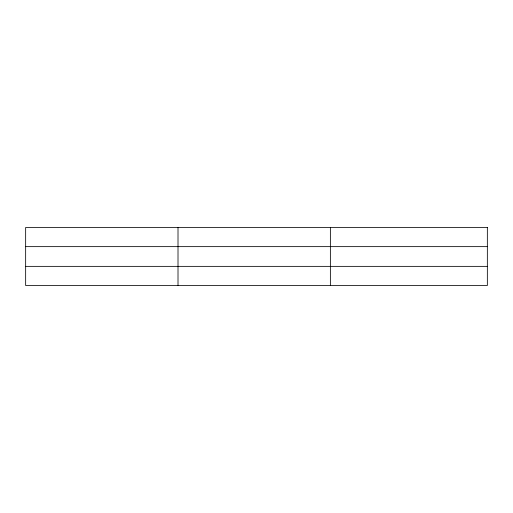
<?xml version="1.0" encoding="UTF-8"?>
<svg xmlns="http://www.w3.org/2000/svg" width="513" height="513" viewBox="0 0 513 513"><rect width="100%" height="100%" fill="white"/><g stroke="black" fill="none" stroke-linecap="round" stroke-linejoin="round"><path stroke-width="0.77" d="M178.011 227.49L178.011 285.51M330.372 227.49L330.372 285.51M25.65 246.638L487.35 246.638M25.65 266.362L487.35 266.362M487.35 227.49L487.35 285.51L25.65 285.51L25.65 227.49L487.35 227.49"/></g></svg>
